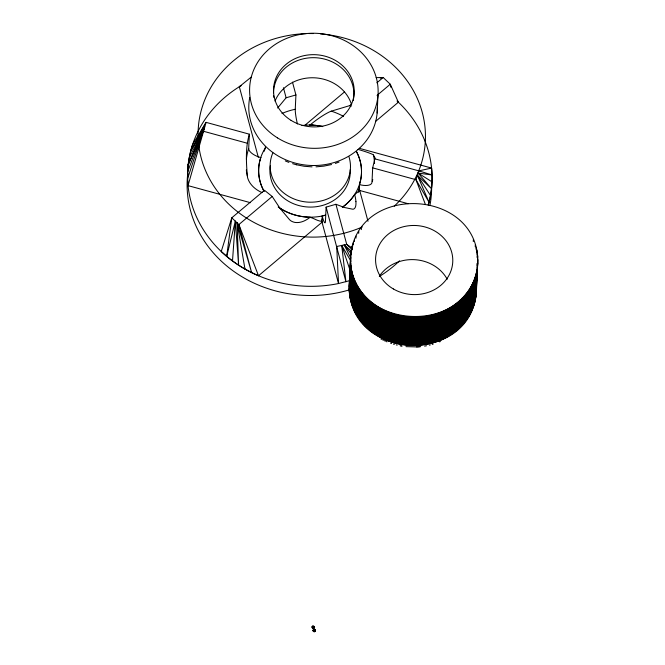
<?xml version="1.0" encoding="UTF-8"?>
<svg xmlns="http://www.w3.org/2000/svg" width="665" height="665" viewBox="0 0 665 665"><rect width="100%" height="100%" fill="white"/><g stroke="black" fill="none" stroke-linecap="round" stroke-linejoin="round"><path stroke-width="1" d="M260.431 158.611L259.907 160.423M250.447 202.684L188.02 185.626L187.58 178.727L188.12 164.995L190.581 151.445L192.518 144.812L206.083 122.36L249.375 134.189L248.693 148.511A64.289 57.531 2.7 0 0 246.382 159.118M314.52 630.977L313.614 630.528A2.17 1.804 24.6 0 1 313.622 630.254C311.752 630.428 315.418 631.185 314.894 630.478M313.622 630.553L313.207 630.021L313.024 630.511M313.813 629.539L313.606 629.622C313.498 632.191 314.329 628.625 313.955 629.938A2.17 1.23 -86 0 1 313.996 629.788L314.104 629.747M313.847 627.128L313.639 626.763L313.373 627.652L314.562 627.178L313.498 626.696L313.847 627.261M314.761 630.545L314.312 630.104L314.678 630.761L313.415 631.359L314.653 630.42M314.736 630.703L314.537 631.634L314.62 630.919A2.17 0.773 64.5 0 1 314.52 630.844L315.468 630.611L314.553 630.196M359.607 183.972L359.158 190.331L408.111 203.706M428.202 205.094C431.743 193.133 432.74 180.473 431.593 168.07L359.258 148.312M349.491 281.952C343.256 362.874 477.113 367.969 476.464 286.549M350.53 256.84C348.585 332.093 472.142 338.236 477.819 263.24C479.773 187.979 356.216 181.836 350.53 256.84L349.142 286.424M321.86 221.329C316.573 221.154 312.434 216.74 307.188 217.073A51.438 46.035 2.7 0 1 278.194 206.94A51.463 46.051 2.7 0 0 322.159 216C323.365 214.679 320.863 220.614 321.893 221.736L338.527 283.531L349.566 280.688M314.37 631.01L314.304 630.969M297.421 123.956A12.876 1.579 78.3 0 1 295.252 109.276L295.925 94.954L292.484 82.152M355.933 201.645A27.232 9.667 64.5 0 1 355.9 204.695L355.875 205.003A25.411 9.019 64.5 0 1 355.235 207.447L355.135 207.638A21.687 7.697 64.5 0 1 353.639 209.068L353.481 209.118A18.179 6.45 64.5 0 1 352.492 209.159L344.354 207.472L335.925 204.28L326.116 207.106L325.443 221.428A12.876 1.579 78.3 0 1 322.159 216L322.159 215.959M312.733 626.771L312.733 626.912A2.17 1.804 24.6 0 0 312.708 627.145L312.276 626.738C313.847 628.999 313.049 625.84 313.739 627.103M313.664 627.353C314.745 625.748 311.985 626.555 313.34 627.652M313.198 626.372L312.941 626.63A2.17 1.23 -86 0 1 313.09 626.422L313.099 625.981L312.633 626.297L313.14 627.619L314.562 627.103M313.755 626.638L313.556 626.538A2.17 0.424 -36.3 0 1 313.722 626.488L314.171 626.397M313.838 627.27L313.847 628.201L313.34 627.452M314.188 631.019L313.888 630.295L314.52 630.121M313.539 631.043C313.406 632.141 313.572 630.087 314.528 630.279M314.404 631.01L314.753 631.567L314.478 630.802M314.686 630.329L314.154 630.32M349.125 289.109L350.837 253.265M349.192 290.896L350.763 256.474M350.862 254.429L350.954 252.376M349.241 291.794L350.796 257.638M351.045 254.703L351.236 250.605M349.316 292.691L350.771 263.041M351.153 254.845L351.403 249.724M349.408 293.581L350.754 264.894M351.336 253.964L351.436 251.919M349.507 294.479L350.862 265.784M351.677 250.015L351.768 247.962M349.624 295.368L350.979 266.673M349.765 296.257L351.112 267.563M351.835 250.165L351.985 247.089M352.059 249.292L352.209 246.216M349.915 297.139L351.261 268.452M352.35 247.405L352.442 245.352M350.081 298.028L351.428 269.342M352.6 246.54L352.699 244.487M350.256 298.909L351.61 270.223M350.455 299.79L351.81 271.104M353.157 244.82L353.256 242.775M350.671 300.671L352.018 271.977M350.896 301.544L352.25 272.85M351.137 302.417L352.492 273.722M351.394 303.282L352.749 274.595M354.453 241.445L354.545 239.392M351.669 304.146L353.024 275.46M351.96 305.011L353.306 276.316M352.259 305.867L353.614 277.172M352.575 306.715L353.93 278.028M355.975 238.145L356.074 236.092M352.907 307.562L354.262 278.876M353.256 308.41L354.611 279.716M353.622 309.25L354.977 280.555M353.996 310.081L355.351 281.395M354.387 310.912L355.742 282.218M354.794 311.735L356.149 283.041M358.693 233.373L358.792 231.329M355.218 312.55L356.573 283.855M355.65 313.356L357.005 284.67M356.099 314.163L357.454 285.476M356.565 314.961L357.911 286.274M357.038 315.759L358.393 287.064M361.336 229.6L361.428 227.546M357.529 316.54L358.884 287.854M358.036 317.321L359.383 288.635M358.551 318.094L359.906 289.4M359.083 318.859L360.43 290.164M359.624 319.616L360.979 290.929M360.181 320.364L361.536 291.677M360.754 321.104L362.109 292.417M361.336 321.843L362.691 293.149M361.935 322.567L363.281 293.872M362.541 323.281L363.896 294.595M363.156 323.988L364.511 295.302M363.797 324.695L365.143 296M364.437 325.385L365.792 296.69M365.093 326.066L366.448 297.371M358.028 149.401A25.129 2.244 14.7 0 1 358.51 149.534L358.535 149.542A27.09 2.419 14.7 0 1 362.724 150.805A27.232 2.427 14.7 0 1 366.473 152.027L366.856 152.152A25.411 2.269 14.7 0 1 370.114 153.341L370.388 153.449A21.687 1.937 14.7 0 1 372.799 154.538L372.907 154.604A18.179 1.621 14.7 0 1 373.414 154.978L375.06 157.879L372.674 167.871L372.001 182.193A12.876 5.578 18.3 0 1 359.424 184.596L360.247 181.761M365.767 326.739L367.113 298.045M366.448 327.404L367.795 298.71M377.138 113.008L377.994 95.07M367.138 328.053L368.493 299.366M367.836 328.701L369.191 300.006M368.551 329.333L369.906 300.647M369.283 329.956L370.629 301.27M370.014 330.572L371.369 301.885M370.762 331.178L372.117 302.484M371.519 331.769L372.874 303.082M372.284 332.35L373.639 303.664M373.065 332.924L374.412 304.238M373.846 333.481L375.201 304.794M374.644 334.038L375.999 305.343M375.451 334.57L376.806 305.883M376.265 335.102L377.62 306.407M377.088 335.617L378.443 306.931M377.92 336.124L379.274 307.43M378.767 336.615L380.114 307.928M379.615 337.097L380.97 308.402M380.471 337.562L381.826 308.876M381.336 338.019L382.691 309.333M382.209 338.468L383.564 309.774M383.098 338.901L384.445 310.206M383.979 339.316L385.334 310.63M384.877 339.724L386.232 311.037M385.783 340.123L387.138 311.436M386.689 340.505L388.044 311.819M387.604 340.871L388.959 312.184M388.526 341.228L389.881 312.542M389.457 341.577L390.812 312.882M390.388 341.901L391.743 313.215M391.328 342.226L392.683 313.531M392.275 342.525L393.63 313.838M393.223 342.816L394.578 314.129M394.179 343.098L395.534 314.404M395.135 343.364L396.49 314.67M396.099 343.614L397.454 314.919M397.072 343.847L398.426 315.16M398.044 344.071L399.391 315.385M399.017 344.287L400.372 315.592M399.998 344.478L401.352 315.792M400.978 344.661L402.333 315.975M401.959 344.836L403.314 316.141M402.948 344.985L404.303 316.299M403.938 345.127L405.293 316.44M404.935 345.251L406.282 316.565M405.924 345.368L407.279 316.681M406.922 345.468L408.277 316.781M407.919 345.551L409.274 316.864M408.917 345.625L410.272 316.939M409.914 345.684L411.269 316.989M410.92 345.725L412.267 317.039M411.918 345.758L413.273 317.064M412.915 345.767L414.27 317.08M413.921 345.767L415.268 317.08M414.918 345.758L416.273 317.072M415.916 345.734L417.271 317.039M416.913 345.692L418.268 316.997M417.919 345.634L419.266 316.947M418.917 345.567L420.263 316.873M419.906 345.484L421.261 316.789M420.903 345.384L422.258 316.698M421.893 345.276L423.248 316.582M422.882 345.152L424.237 316.457M423.871 345.01L425.226 316.316M424.852 344.852L426.207 316.166M425.833 344.686L427.188 316M426.814 344.512L428.169 315.817M427.786 344.312L429.141 315.626M428.759 344.104L430.114 315.418M429.723 343.88L431.078 315.193M430.687 343.647L432.042 314.961M431.643 343.398L432.998 314.711M432.599 343.14L433.954 314.445M433.547 342.857L434.902 314.171M434.494 342.575L435.849 313.88M435.434 342.267L436.789 313.581M436.365 341.951L437.72 313.265M437.287 341.627L438.642 312.932M438.21 341.286L439.565 312.592M439.124 340.929L440.479 312.234M440.039 340.563L441.385 311.868M440.937 340.181L442.292 311.486M441.834 339.782L443.181 311.095M442.715 339.383L444.07 310.688M443.597 338.959L444.952 310.272M444.469 338.535L445.824 309.84M445.334 338.086L446.689 309.4M446.19 337.629L447.545 308.942M447.038 337.163L448.393 308.477M447.877 336.69L449.232 307.995M448.709 336.191L450.064 307.504M449.532 335.692L450.887 307.006M450.346 335.177L451.701 306.49M451.153 334.653L452.508 305.958M451.951 334.113L453.297 305.426M452.732 333.564L454.087 304.878M453.505 333.007L454.86 304.321M454.27 332.434L455.625 303.747M455.026 331.852L456.381 303.165M455.774 331.261L457.121 302.575M456.506 330.663L457.861 301.968M457.229 330.048L458.584 301.361M457.944 329.424L459.291 300.738M458.642 328.793L459.997 300.106M459.332 328.153L460.687 299.458M460.014 327.496L461.36 298.809M460.679 326.839L462.025 298.144M461.327 326.166L462.682 297.471M461.976 325.484L463.33 296.798M462.607 324.794L463.954 296.108M463.222 324.096L464.577 295.401M463.829 323.39L465.184 294.695M464.419 322.675L465.774 293.98M465.001 321.943L466.356 293.257M465.575 321.212L466.921 292.525M466.123 320.472L467.478 291.785M466.664 319.724L468.019 291.037M467.196 318.967L468.551 290.281M467.711 318.203L469.066 289.516M468.21 317.438L469.565 288.743M468.7 316.656L470.055 287.97M469.174 315.875L470.529 287.18M469.631 315.085L470.986 286.391M473.281 241.561L473.38 239.516M470.08 314.287L471.435 285.593M470.512 313.481L471.867 284.786M470.928 312.666L472.283 283.98M471.335 311.852L472.682 283.165M471.718 311.029L473.073 282.342M472.1 310.206L473.447 281.511M475.234 246.665L475.334 244.612M472.458 309.375L473.812 280.68M472.798 308.535L474.153 279.84M473.131 307.687L474.486 279.001M476.007 249.267L476.107 247.222M473.447 306.839L474.802 278.153M473.746 305.991L475.101 277.305M476.448 251.021L476.547 248.976M474.029 305.135L475.384 276.449M476.647 251.902L476.747 249.849M474.303 304.271L475.658 275.584M474.561 303.406L475.907 274.72M476.83 252.783L476.921 250.738M474.793 302.542L476.148 273.855M475.018 301.669L476.373 272.983M477.146 254.554L477.237 252.509M475.234 300.796L476.581 272.11M477.179 257.496L477.379 253.398M477.345 257.363L477.495 254.288M475.425 299.923L476.78 271.229M477.113 265.426L477.212 263.373M477.503 257.23L477.595 255.177M475.6 299.042L477.121 269.466M477.154 267.347L477.345 263.249M477.586 258.12L477.686 256.075M475.916 297.272L477.57 262.983M476.049 296.382L477.661 262.858M476.265 294.603L477.877 259.658M313.739 627.436L313.705 628.242L313.614 627.536A2.17 0.773 64.5 0 0 313.747 627.519C313.797 627.419 311.162 628.583 313.639 626.763M313.514 627.419C313.381 627.045 312.45 627.477 313.464 626.688M313.847 630.894L314.055 630.985M313.897 630.329L314.163 630.179M232.501 260.946L235.327 221.187L226.699 256.374C236.283 264.354 247.056 270.838 258.51 275.759L322.068 222.193M312.824 628.184L312.558 627.602L313.306 626.696M313.365 631.309L313.664 631.517M359.158 190.331L359.416 186.699M249.375 134.189C245.302 147.588 246.283 161.944 247.289 175.726A18.179 15.12 24.6 0 0 247.688 177.979L247.804 178.37A21.687 18.038 24.6 0 0 250.04 182.991L250.298 183.374A25.411 21.13 24.6 0 0 253.44 187.006L253.814 187.347A27.232 22.652 24.6 0 0 257.463 190.157L257.488 190.165A27.09 22.535 24.6 0 0 261.636 192.393A25.129 20.906 24.6 0 0 262.135 192.601M313.855 630.378L314.096 630.786M312.301 626.646L312.126 627.286M314.894 630.387L315.418 630.886M315.31 630.595L315.468 630.686A1.222 1.097 2.7 0 0 313.714 629.664A1.222 1.097 2.7 0 0 313.556 631.551A1.222 1.097 2.7 0 0 315.459 630.752L315.468 630.545M313.198 627.319L312.168 626.871M321.893 221.736L322.209 219.774M349.732 280.181L350.048 278.411M312.459 627.943L313.016 627.344A2.17 1.579 -61.1 0 0 313.115 627.594L312.949 627.195M313.888 630.894L313.913 630.852A2.17 1.579 -61.1 0 0 314.021 630.969L314.296 630.819M313.747 630.47L313.074 630.245M188.02 185.626L206.083 122.36L190.581 151.445L204.629 126.766L188.12 164.995L203.897 128.977L187.58 178.727M359.424 184.596L359.607 183.939M260.431 158.636L260.73 157.588A12.876 5.578 18.3 0 1 248.693 148.511M187.605 171.853L203.897 128.977M264.08 151.371L265.485 147.763A25.129 14.223 -86 0 1 265.252 146.84M314.612 630.187L315.002 629.589L314.412 630.071M189.109 158.187L204.629 126.766M367.986 221.262L359.433 189.467L357.487 192.318L354.636 194.504A25.129 8.919 64.5 0 1 355.467 197.995L355.467 198.02A27.09 9.618 64.5 0 1 355.925 201.628L355.933 201.645M354.661 194.463L353.098 196.74A51.438 46.035 2.7 0 1 342.292 207.305A51.463 46.051 2.7 0 0 356.482 151.653A51.438 46.035 2.7 0 1 360.222 181.794M314.661 630.004L314.487 629.896A2.17 0.424 -36.3 0 1 314.636 629.855L314.761 629.572M277.637 108.021L286.125 97.772L295.925 94.954M312.907 626.164L312.766 626.222A1.222 1.097 2.7 0 0 312.641 628.184A1.222 1.097 2.7 0 0 314.553 627.386L314.42 627.178M312.7 626.255L313.207 626.688M304.695 125.477L344.42 92.003M309.724 125.178L309.981 125.053A25.129 4.896 -36.3 0 1 313.132 122.501A27.09 5.27 -36.3 0 1 316.897 119.667L316.922 119.65A27.232 5.303 -36.3 0 1 320.713 117.015L321.137 116.732A25.411 4.946 -36.3 0 1 325.094 114.255L325.468 114.039A21.687 4.223 -36.3 0 1 329.458 111.919L329.74 111.787A18.179 3.541 -36.3 0 1 331.27 111.163L349.857 105.577L351.444 104.239M376.831 82.842L383.173 77.497L390.272 84.239L398.377 102.202L375.492 121.496M377.038 95.394L390.272 84.239L390.879 87.265M310.164 217.172L310.164 217.172A25.129 18.254 -61.1 0 1 307.039 219.425A27.09 19.676 -61.1 0 1 303.315 221.304L303.29 221.32A27.232 19.775 -61.1 0 1 299.574 222.359L299.167 222.426A25.411 18.454 -61.1 0 1 295.318 222.459L294.961 222.409A21.687 15.752 -61.1 0 1 291.137 220.988L290.863 220.805A18.179 13.209 -61.1 0 1 289.425 219.541L280.106 208.461L272.193 196.483L238.876 224.562L251.619 272.592L237.097 222.875L238.602 265.177L235.327 221.187M314.961 629.68L314.67 629.863M258.311 157.273L239.317 86.716L251.32 77.032M239.317 86.716L240.929 85.785M313.98 628.134L313.631 628.259M309.965 125.07L312.966 125.103L310.065 125.012M439.54 341.885L440.43 341.511M335.318 163.424L339.042 162.069M432.217 344.428L433.148 344.154M429.382 345.16L430.33 344.935M380.33 78.171L383.173 77.497L376.149 77.639M331.569 164.538L323.838 166.134L315.983 166.849M325.276 215.219L322.151 215.984L325.276 215.261M431.593 168.07L418.875 170.88L374.761 158.827M314.537 631.634L314.952 631.467M426.514 345.775L424.578 346.124M419.598 346.748L420.687 346.64M405.974 346.64L416.756 346.947M418.626 346.831L419.706 346.739M417.653 346.897L418.726 346.822M416.681 346.947L417.745 346.889M312.035 166.873L304.163 166.258L296.391 164.754M372.674 167.871L415.966 179.691L429.033 202.251L417.421 175.286L431.494 188.702L418.152 173.083L432.034 174.97L418.875 170.88L415.966 179.691L425.301 204.18M401.053 345.933L402.109 346.116M400.081 345.75L401.153 345.95M396.249 344.894L397.204 345.127M203.174 131.18L247.289 143.233M292.6 163.673L296.424 164.762M393.414 344.113L394.353 344.387M331.27 111.163L333.606 111.928A64.289 57.531 2.7 0 1 343.564 116.4M390.621 343.215L391.544 343.531M285.277 160.905L288.893 162.393M386.074 341.461L386.972 341.835M384.304 340.663L385.185 341.07M382.558 339.823L383.431 340.256M380.846 338.934L381.702 339.391M418.152 173.083L432.009 181.844M351.893 247.879L346.731 244.412L335.925 204.28M349.857 105.577L351.062 106.408M272.193 196.483L264.471 190.265L231.777 217.812L221.237 251.495L226.699 256.374L231.777 217.812L238.876 224.562L258.51 275.759M350.646 257.771L344.221 244.928L351.236 251.038M397.013 100.989L398.377 102.202M351.86 249.383L346.731 244.412L336.714 246.482L338.527 283.531A122.302 109.451 2.7 0 1 198.045 220.215A122.302 109.451 2.7 0 1 240.929 85.752M344.221 244.928L351.236 253.831M417.421 175.286L430.504 195.518M326.116 207.106L345.933 281.777L341.719 245.443L351.004 261.237M341.719 245.443L350.247 270.821M312.617 627.652L312.691 628.117M283.423 87.747L286.125 97.772M373.414 154.97L373.863 157.156A64.289 57.531 2.7 0 1 374.561 163.457M246.981 174.272L247.289 175.726M313.597 631.484L313.523 631.027L313.539 631.451M237.097 222.875L244.978 269.067M320.522 33.923A113.715 101.762 2.7 0 1 417.869 99.775A113.715 101.762 2.7 0 1 394.229 206.167M362.383 226.94A113.715 101.762 2.7 0 1 201.753 159.974A113.715 101.762 2.7 0 1 306.241 33.607M309.3 33.533A113.715 101.762 2.7 0 1 313.381 33.558M312.808 626.297A1.222 1.097 2.7 0 1 314.553 627.386M398.16 101.994A122.302 109.451 2.7 0 1 428.351 204.795M372.791 179.583A64.289 57.531 2.7 0 1 372.275 181.329M246.831 173.54A64.289 57.531 2.7 0 1 246.341 169.949M281.985 113.449A64.289 57.531 2.7 0 1 295.252 109.276M265.352 147.929A51.463 46.051 2.7 0 0 264.146 191.437A51.438 46.035 2.7 0 1 259.932 160.423M301.952 125.552A51.463 46.051 2.7 0 1 322.799 126.599M312.966 125.17A51.438 46.035 2.7 0 1 322.533 126.558M431.552 182.842A122.302 109.451 2.7 0 1 429.947 205.344M399.557 260.796A122.302 109.451 2.7 0 1 379.823 276.166M349.15 289.923A122.302 109.451 2.7 0 1 187.763 173.523M350.214 169.741A40.191 35.968 2.7 0 1 308.244 207.031A40.191 35.968 2.7 0 1 270.289 165.718M348.934 156.691A40.191 35.968 2.7 0 1 308.469 202.152A40.191 35.968 2.7 0 1 272.85 152.867M275.027 101.063A40.191 35.968 2.7 0 1 314.62 77.813A40.191 35.968 2.7 0 1 351.635 104.92M273.556 92.759A40.191 35.968 2.7 0 1 316.407 57.78A40.191 35.968 2.7 0 1 353.63 98.295M353.522 99.043A40.191 35.968 2.7 0 1 353.248 100.523M273.797 97.273A40.191 35.968 2.7 0 1 273.647 95.777M377.313 107.589A64.289 57.531 2.7 0 1 308.103 165.302A64.289 57.531 2.7 0 1 249.724 97.564M379.299 276.308A38.62 34.563 2.7 0 1 414.029 259.641A38.62 34.563 2.7 0 1 447.221 279.25M260.547 158.203L260.73 157.588L260.547 158.203M359.433 189.467L358.502 192.16A51.463 46.051 2.7 0 0 359.449 189.4M277.538 137.913A64.289 57.531 2.7 0 0 377.944 95.81A64.289 57.531 2.7 0 0 286.108 38.62A64.289 57.531 2.7 0 0 277.538 137.913M291.062 120.365A40.349 36.109 2.7 0 0 354.088 93.94A40.349 36.109 2.7 0 0 296.449 58.038A40.349 36.109 2.7 0 0 291.062 120.365M393.364 288.959A38.62 34.563 2.7 0 0 452.749 261.977A38.62 34.563 2.7 0 0 396.415 229.176A38.62 34.563 2.7 0 0 393.364 288.959"/></g></svg>
